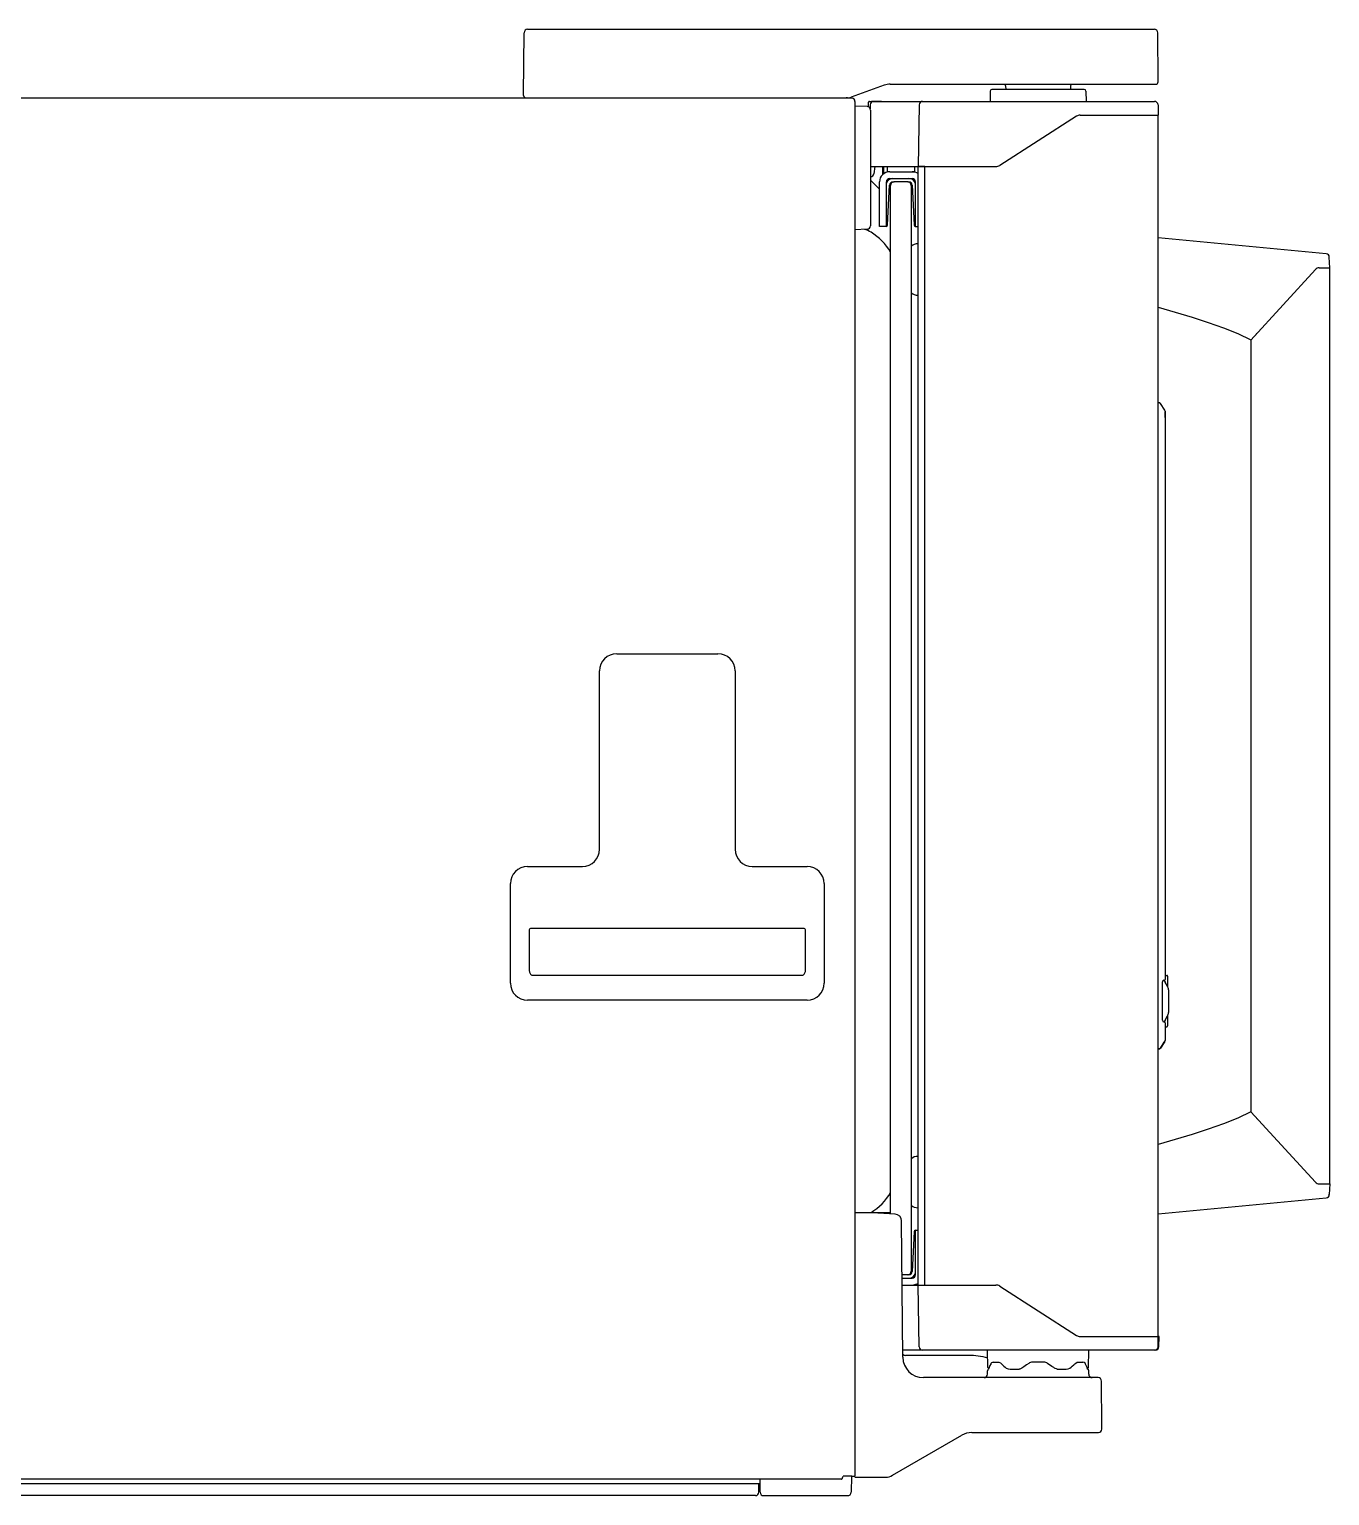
# Model space of a CAD drawing. Header units: millimetres. Extents: x -16733 to -11990, y 4098 to 7122.
# Drawn here: x -12369.5 to -11990.4, y 5611.4 to 6038.8 of the extents above; entities that cross this region are included whole.
import ezdxf

# ---------------------------------------------------------------- set-up
doc = ezdxf.new("R2010")
doc.units = ezdxf.units.MM
doc.header["$LTSCALE"] = 346.5
doc.layers.get('0').update_dxf_attribs({"linetype": 'CONTINUOUS'})
doc.layers.add('GEOM', color=7, linetype='CONTINUOUS')

msp = doc.modelspace()

# ---------------------------------------------------------------- linework, layer by layer
at = {"color": 7, "linetype": 'Continuous'}
for p, q in [((-12129.64, 6018.7), (-12686.04, 6018.7)), ((-12128.84, 6017.8), (-12128.84, 6017.7)), ((-12128.84, 6017.7), (-12128.84, 5617.1)), ((-12132.72, 5616.2), (-12684.65, 5616.2)), ((-12156.48, 5612.39), (-12156.51, 5616.2)), ((-12129.74, 5617.1), (-12132.31, 5617.1)), ((-12129.89, 5617.1), (-12129.97, 5612.38)), ((-12129.74, 5617.1), (-12128.84, 5617.1)), ((-12684.84, 5614.9), (-12156.64, 5614.9)), ((-12156.84, 5612.4), (-12156.84, 5614.9)), ((-12157.84, 5611.4), (-12683.84, 5611.4)), ((-12155.48, 5611.4), (-12130.97, 5611.4))]:
    msp.add_line(p, q, dxfattribs=at)
for centre, radius, start, end in [((-12129.74, 6017.8), 0.9, 0, 83.6659), ((-12157.84, 5612.4), 1, 270, 0), ((-12156.64, 5616.7), 1.8, 270, 274.5882), ((-12155.48, 5612.4), 1, 180.5, 270), ((-12130.97, 5612.4), 1, 270, 359)]:
    msp.add_arc(centre, radius, start, end, dxfattribs=at)
msp.add_open_spline([(-12132.72, 5616.2), (-12132.68, 5616.2), (-12132.62, 5616.26), (-12132.56, 5616.35), (-12132.51, 5616.47), (-12132.46, 5616.6), (-12132.39, 5616.81), (-12132.34, 5616.98), (-12132.31, 5617.1)], degree=3, knots=[0, 0, 0, 0, 0.121805, 0.218261, 0.339787, 0.483604, 0.645308, 1, 1, 1, 1], dxfattribs=at)
at = {"layer": 'GEOM', "color": 7, "linetype": 'Continuous'}
for p, q in [((-12225.44, 6019.8), (-12225.28, 6037.81)), ((-12224.28, 6038.8), (-12041.56, 6038.8)), ((-12040.44, 6023.8), (-12040.56, 6037.81)), ((-12120.28, 6022.5), (-12129.94, 6018.98)), ((-12118.57, 6022.8), (-12041.2, 6022.8)), ((-12084.92, 6022.32), (-12084.9, 6021.3)), ((-12065.97, 6022.32), (-12065.98, 6021.3)), ((-12040.45, 6023.52), (-12040.44, 6023.8)), ((-12225.43, 6019.52), (-12225.44, 6019.8)), ((-12130.97, 6018.8), (-12131.44, 6018.8)), ((-12124.6, 6017.8), (-12041.49, 6017.8)), ((-12123.99, 6017.85), (-12121.09, 6017.85)), ((-12123.99, 6017.8), (-12123.99, 6017.85)), ((-12121.09, 6017.8), (-12121.09, 6017.85)), ((-12089.39, 6020.81), (-12089.44, 6017.8)), ((-12061.99, 6021.3), (-12088.89, 6021.3)), ((-12061.49, 6020.81), (-12061.44, 6017.8)), ((-12125.31, 6016.27), (-12128.84, 6016.4)), ((-12124.86, 6016.14), (-12124.85, 6017.55)), ((-12124.38, 6016.81), (-12124.4, 6015.6)), ((-12124.34, 6015.27), (-12124.34, 5981.52)), ((-12110.13, 6016.81), (-12110.44, 5998.8)), ((-12063.16, 6013.8), (-12040.44, 6013.8)), ((-12040.49, 6016.81), (-12040.44, 6013.8)), ((-12040.44, 5657.8), (-12040.44, 6013.8)), ((-12064.23, 6013.48), (-12086.65, 5999.11)), ((-12064.23, 6013.48), (-12086.65, 5999.11)), ((-12124.34, 5998.8), (-12087.73, 5998.8)), ((-12123.09, 5998.8), (-12123.31, 5996.69)), ((-12120.76, 5996.47), (-12120.72, 5998.8)), ((-12120.44, 5996.73), (-12120.43, 5998.8)), ((-12119.44, 5998.8), (-12119.44, 5997.3)), ((-12118.69, 5997.3), (-12119.44, 5997.3)), ((-12118.69, 5997.3), (-12112.19, 5997.3)), ((-12112.19, 5997.3), (-12111.44, 5997.3)), ((-12111.44, 5998.8), (-12111.44, 5997.3)), ((-12108.44, 5998.8), (-12110.44, 5998.8)), ((-12110.44, 5998.8), (-12087.73, 5998.8)), ((-12110.44, 5672.8), (-12110.44, 5998.8)), ((-12108.44, 5672.8), (-12108.44, 5998.8)), ((-12124.31, 5995.8), (-12124.34, 5995.8)), ((-12124.34, 5994.85), (-12121.69, 5992.2)), ((-12121.69, 5981.3), (-12121.69, 5994.3)), ((-12119.69, 5981.3), (-12119.69, 5994.3)), ((-12119.35, 5981.77), (-12118.74, 5993.35)), ((-12119.04, 5995.19), (-12119.04, 5995.23)), ((-12118.69, 5995.3), (-12112.19, 5995.3)), ((-12118.44, 5693.51), (-12118.44, 5993.3)), ((-12117.74, 5994.3), (-12117.44, 5994.3)), ((-12113.44, 5994.3), (-12117.44, 5994.3)), ((-12113.44, 5994.3), (-12113.14, 5994.3)), ((-12112.44, 5993.3), (-12112.44, 5676.8)), ((-12112.14, 5993.35), (-12111.53, 5981.77)), ((-12111.19, 5981.3), (-12111.19, 5994.3)), ((-12125.31, 5980.52), (-12128.84, 5980.4)), ((-12119.69, 5981.3), (-12121.69, 5981.3)), ((-12111.19, 5981.3), (-12110.44, 5981.3)), ((-11991.46, 5973.39), (-12040.44, 5978.05)), ((-11990.44, 5969.3), (-11990.55, 5972.43)), ((-12013.44, 5948.21), (-11994.57, 5968.81)), ((-11993.46, 5969.3), (-11990.44, 5969.3)), ((-11990.44, 5702.3), (-11990.44, 5969.3)), ((-12004.83, 5957.61), (-12004.83, 5957.65)), ((-12004.72, 5957.78), (-12004.72, 5957.73)), ((-12004.72, 5957.78), (-12004.72, 5957.73)), ((-12012.04, 5949.82), (-12012.04, 5949.74)), ((-12011.65, 5950.17), (-12011.65, 5950.25)), ((-12013.44, 5948.21), (-12013.44, 5723.38)), ((-12040.2, 5929.97), (-12040.44, 5929.98)), ((-12040.04, 5929.94), (-12040.2, 5929.97)), ((-12039.8, 5929.74), (-12039.83, 5929.78)), ((-12038.52, 5927.78), (-12039.8, 5929.74)), ((-12038.52, 5927.78), (-12039.8, 5929.74)), ((-12038.44, 5927.51), (-12038.44, 5761.89)), ((-12038.44, 5925.69), (-12038.44, 5927.34)), ((-12198.29, 5856.8), (-12168.79, 5856.8)), ((-12203.29, 5799.8), (-12203.29, 5851.8)), ((-12163.79, 5851.8), (-12163.79, 5799.8)), ((-12224.29, 5794.8), (-12208.29, 5794.8)), ((-12158.79, 5794.8), (-12142.79, 5794.8)), ((-12229.29, 5760.8), (-12229.29, 5789.8)), ((-12137.79, 5789.8), (-12137.79, 5760.8)), ((-12223.79, 5776.16), (-12223.79, 5764.43)), ((-12223.58, 5776.62), (-12223.71, 5776.48)), ((-12223.4, 5776.71), (-12223.58, 5776.62)), ((-12223.28, 5776.74), (-12223.4, 5776.71)), ((-12223.28, 5776.74), (-12223.29, 5776.74)), ((-12143.8, 5776.74), (-12223.28, 5776.74)), ((-12143.68, 5776.71), (-12143.8, 5776.74)), ((-12143.5, 5776.62), (-12143.68, 5776.71)), ((-12143.37, 5776.47), (-12143.5, 5776.62)), ((-12143.29, 5764.43), (-12143.29, 5776.16)), ((-12222.82, 5763.09), (-12144.26, 5763.09)), ((-12038.78, 5761.62), (-12038.65, 5761.64)), ((-12038.19, 5763.05), (-12037.94, 5763.05)), ((-12037.69, 5762.8), (-12037.69, 5759.82)), ((-12039.19, 5749.97), (-12039.19, 5761.13)), ((-12037.71, 5759.86), (-12038.42, 5761.1)), ((-12037.44, 5758.86), (-12037.44, 5752.23)), ((-12142.79, 5755.8), (-12224.29, 5755.8)), ((-12038.78, 5749.47), (-12038.65, 5749.45)), ((-12038.44, 5749.21), (-12038.44, 5744.09)), ((-12038.42, 5750), (-12037.71, 5751.23)), ((-12037.69, 5751.27), (-12037.69, 5748.3)), ((-12038.19, 5748.05), (-12037.94, 5748.05)), ((-12040.2, 5741.63), (-12040.44, 5741.62)), ((-12040.2, 5741.63), (-12040.14, 5741.63)), ((-12040.14, 5741.63), (-12039.98, 5741.69)), ((-12039.98, 5741.69), (-12039.94, 5741.71)), ((-12039.94, 5741.71), (-12039.85, 5741.78)), ((-12039.85, 5741.78), (-12039.8, 5741.85)), ((-12039.8, 5741.85), (-12038.52, 5743.81)), ((-12038.52, 5743.81), (-12039.8, 5741.85)), ((-12039.8, 5741.85), (-12038.69, 5743.55)), ((-12013.44, 5723.3), (-11994.57, 5702.78)), ((-12012.04, 5721.85), (-12012.04, 5721.78)), ((-12011.65, 5721.42), (-12011.65, 5721.35)), ((-12004.83, 5713.99), (-12004.83, 5713.94)), ((-12004.72, 5713.82), (-12004.72, 5713.86)), ((-12004.72, 5713.82), (-12004.72, 5713.86)), ((-11993.46, 5702.3), (-11990.44, 5702.3)), ((-11990.44, 5702.3), (-11990.55, 5699.16)), ((-12040.44, 5693.55), (-11991.46, 5698.2)), ((-12118.44, 5693.8), (-12128.84, 5693.8)), ((-12117.13, 5693.45), (-12123.84, 5693.8)), ((-12114.89, 5651.74), (-12115.24, 5691.47)), ((-12111.19, 5688.8), (-12110.44, 5688.8)), ((-12111.19, 5675.8), (-12111.19, 5688.8)), ((-12111.53, 5688.32), (-12112.14, 5676.75)), ((-12113.44, 5675.8), (-12115.1, 5675.8)), ((-12115.09, 5674.8), (-12113.09, 5674.8)), ((-12115.09, 5674.8), (-12112.19, 5674.8)), ((-12115.08, 5672.8), (-12108.44, 5672.8)), ((-12113.14, 5675.8), (-12113.44, 5675.8)), ((-12111.19, 5675.8), (-12111.37, 5675.8)), ((-12110.44, 5672.8), (-12108.44, 5672.8)), ((-12110.44, 5672.8), (-12087.73, 5672.8)), ((-12110.13, 5654.78), (-12110.44, 5672.8)), ((-12086.65, 5672.48), (-12064.23, 5658.11)), ((-12063.16, 5657.8), (-12040.44, 5657.8)), ((-12040.49, 5654.78), (-12040.44, 5657.8)), ((-12040.19, 5657.8), (-12040.44, 5657.8)), ((-12040.24, 5654.78), (-12040.19, 5657.8)), ((-12041.24, 5653.8), (-12114.91, 5653.8)), ((-12095.69, 5652.3), (-12114.15, 5652.3)), ((-12090.1, 5648.77), (-12090.19, 5653.8)), ((-12088.51, 5650.3), (-12086.86, 5650.3)), ((-12086.86, 5650.3), (-12086.41, 5650.07)), ((-12064.48, 5650.06), (-12064.03, 5650.3)), ((-12064.03, 5650.3), (-12062.37, 5650.3)), ((-12060.78, 5648.79), (-12060.69, 5653.8)), ((-12090.19, 5646.8), (-12090.19, 5647.8)), ((-12089.73, 5648.72), (-12089.88, 5648.26)), ((-12089.49, 5649.31), (-12089.73, 5648.72)), ((-12089.27, 5649.77), (-12089.49, 5649.31)), ((-12089.2, 5649.89), (-12089.27, 5649.77)), ((-12086.41, 5650.07), (-12086.13, 5649.84)), ((-12085.39, 5649.14), (-12085.06, 5648.85)), ((-12084.17, 5648.37), (-12083.62, 5648.3)), ((-12083.62, 5648.3), (-12080.97, 5648.3)), ((-12080.22, 5648.54), (-12080.39, 5648.44)), ((-12070.66, 5648.54), (-12070.9, 5648.71)), ((-12069.91, 5648.3), (-12070.12, 5648.32)), ((-12069.91, 5648.3), (-12067.26, 5648.3)), ((-12067.26, 5648.3), (-12066.72, 5648.37)), ((-12064.75, 5649.84), (-12064.48, 5650.06)), ((-12061.61, 5649.77), (-12061.76, 5650)), ((-12061.61, 5649.77), (-12061.61, 5649.77)), ((-12061.4, 5649.33), (-12061.61, 5649.77)), ((-12061.16, 5648.73), (-12061.4, 5649.33)), ((-12061, 5648.26), (-12061.16, 5648.73)), ((-12060.69, 5646.8), (-12060.69, 5647.8)), ((-12057.95, 5645.8), (-12108.89, 5645.8)), ((-12056.84, 5631.8), (-12056.95, 5644.81)), ((-12117.91, 5617.33), (-12097.72, 5628.99)), ((-12094.72, 5629.8), (-12057.86, 5629.8)), ((-12056.86, 5630.78), (-12056.84, 5631.8)), ((-12128.84, 5616.8), (-12119.91, 5616.8))]:
    msp.add_line(p, q, dxfattribs=at)
for points in [[(-12040.44, 5957.8), (-12035.53, 5956.39), (-12030.57, 5954.89), (-12025.84, 5953.36), (-12021.41, 5951.8), (-12017.25, 5950.14), (-12013.44, 5948.3)], [(-12039.83, 5929.78), (-12039.92, 5929.87), (-12040.04, 5929.94)], [(-12223.71, 5776.48), (-12223.78, 5776.28), (-12223.79, 5776.16)], [(-12143.29, 5776.16), (-12143.3, 5776.28), (-12143.37, 5776.47)], [(-12040.2, 5741.63), (-12040.17, 5741.63), (-12040.13, 5741.63), (-12040.1, 5741.64), (-12040.06, 5741.65)], [(-12040.06, 5741.65), (-12040.02, 5741.66), (-12039.99, 5741.68), (-12039.95, 5741.7), (-12039.92, 5741.72)], [(-12039.92, 5741.72), (-12039.89, 5741.75), (-12039.86, 5741.78), (-12039.83, 5741.81), (-12039.8, 5741.85), (-12039.8, 5741.85)], [(-12013.44, 5723.3), (-12017.25, 5721.46), (-12021.41, 5719.79), (-12025.84, 5718.23), (-12030.57, 5716.7), (-12035.53, 5715.2), (-12040.44, 5713.8)], [(-12088.51, 5650.3), (-12088.76, 5650.25), (-12089, 5650.12), (-12089.2, 5649.89)], [(-12061.76, 5650), (-12062.05, 5650.23), (-12062.37, 5650.3)], [(-12086.13, 5649.84), (-12085.83, 5649.56), (-12085.39, 5649.14)], [(-12085.06, 5648.85), (-12084.72, 5648.6), (-12084.17, 5648.37)], [(-12080.39, 5648.44), (-12080.78, 5648.31), (-12080.97, 5648.3)], [(-12070.12, 5648.32), (-12070.5, 5648.45), (-12070.66, 5648.54)], [(-12066.72, 5648.37), (-12066.17, 5648.6), (-12065.82, 5648.85)], [(-12065.82, 5648.85), (-12065.51, 5649.13), (-12065.06, 5649.54), (-12064.75, 5649.84)]]:
    msp.add_lwpolyline(points, dxfattribs=at)
msp.add_lwpolyline([(-12070.9, 5648.71), (-12071.44, 5649.08), (-12072.68, 5649.94, 0.15208), (-12073.82, 5650.3), (-12077.06, 5650.3, 0.15097), (-12078.19, 5649.95), (-12078.8, 5649.53), (-12079.62, 5648.96), (-12080.22, 5648.54)], format="xyb", dxfattribs=at)
for centre, radius, start, end in [((-12224.28, 6037.8), 1, 90, 179.5), ((-12041.56, 6037.8), 1, 0.5, 90), ((-12118.57, 6017.8), 5, 90, 110), ((-12086.42, 6022.3), 1.5, 1, 19.5191), ((-12064.47, 6022.3), 1.5, 160.4809, 179), ((-12041.2, 6023.55), 0.75, 270, 358), ((-12224.68, 6019.55), 0.75, 182, 270), ((-12130.97, 6021.8), 3, 270, 290), ((-12124.6, 6017.55), 0.25, 89.9991, 179.5), ((-12123.38, 6016.8), 1, 90, 179), ((-12109.13, 6016.8), 1, 90, 179), ((-12088.89, 6020.8), 0.5, 90, 179), ((-12061.99, 6020.8), 0.5, 1, 90), ((-12041.49, 6016.8), 1, 1, 90), ((-12125.34, 6015.27), 1, 0, 88), ((-12063.16, 6011.8), 2, 90, 122.6609), ((-12124.31, 5996.8), 1, 270.0138, 353.9884), ((-12118.69, 5994.3), 3, 90, 180), ((-12120.34, 5997.4), 0.4, 103.8983, 179), ((-12112.19, 5994.3), 3, 54.2984, 90), ((-12087.73, 6000.8), 2, 270, 302.6609), ((-12087.73, 6000.8), 2, 270, 302.6609), ((-12117.79, 5993.3), 2, 90, 162.246), ((-12118.69, 5994.3), 1, 90, 180), ((-12122.04, 5995.19), 3, 352.8778, 0), ((-12117.74, 5993.3), 1, 90, 177), ((-12117.44, 5993.3), 1, 90, 180), ((-12113.44, 5993.3), 1, 0, 90), ((-12113.14, 5993.3), 1, 3, 90), ((-12113.09, 5993.3), 2, 17.754, 90), ((-12112.19, 5994.3), 1, 0, 90), ((-12128.38, 5972.85), 8, 58.0041, 72.893), ((-12125.34, 5981.52), 1, 272, 0), ((-12133.52, 5964.63), 17.7, 31.5143, 58.0041), ((-12119.85, 5981.8), 0.5, 287.6366, 357), ((-12111.04, 5981.8), 0.5, 183, 252.3634), ((-12110.49, 5973.3), 3, 90, 130.7412), ((-11991.55, 5972.4), 1, 2, 84.5732), ((-11993.46, 5967.8), 1.5, 90, 137.5), ((-12110.49, 5964.3), 3, 229.2588, 270), ((-12040.22, 5929.47), 0.5, 33.0668, 88), ((-12198.29, 5851.8), 5, 90, 180), ((-12168.79, 5851.8), 5, 0, 90), ((-12208.29, 5799.8), 5, 270, 0), ((-12158.79, 5799.8), 5, 180, 270), ((-12224.29, 5789.8), 5, 90, 180), ((-12142.79, 5789.8), 5, 0, 90), ((-12038.69, 5761.13), 0.5, 100, 180), ((-12038.69, 5761.89), 0.25, 280, 0), ((-12036.69, 5762.1), 2, 193.0417, 210), ((-12038.19, 5763.55), 0.5, 239.3637, 270), ((-12037.94, 5762.8), 0.25, 0, 90), ((-12224.29, 5760.8), 5, 180, 270), ((-12142.79, 5760.8), 5, 270, 0), ((-12039.44, 5758.86), 2, 0, 30), ((-12038.69, 5749.97), 0.5, 180, 260), ((-12038.69, 5749.21), 0.25, 0, 80), ((-12036.69, 5749), 2, 150, 166.9838), ((-12039.44, 5752.23), 2, 330, 0), ((-12038.19, 5747.55), 0.5, 90, 120.6363), ((-12037.94, 5748.3), 0.25, 270, 0), ((-12040.22, 5742.13), 0.5, 272, 326.9332), ((-12038.94, 5744.09), 0.5, 326.9322, 0.0007), ((-12110.49, 5707.3), 3, 90, 130.7412), ((-11993.46, 5703.8), 1.5, 222.5, 270), ((-12133.52, 5708.97), 17.7, 301.9959, 328.4857), ((-11991.55, 5699.2), 1, 275.4268, 358), ((-12117.24, 5691.45), 2, 0.5, 87), ((-12110.49, 5698.3), 3, 229.2588, 270), ((-12111.04, 5688.3), 0.5, 107.6365, 177), ((-12113.44, 5676.8), 1, 270, 0), ((-12113.14, 5676.8), 1, 270, 357), ((-12113.09, 5676.8), 2, 270, 342.246), ((-12112.19, 5675.8), 1, 270, 0), ((-12112.19, 5675.8), 3, 279, 305.7016), ((-12087.73, 5670.8), 2, 57.3391, 90), ((-12109.13, 5654.8), 1, 181, 270), ((-12063.16, 5659.8), 2, 237.3391, 270), ((-12041.49, 5654.8), 1, 270, 359), ((-12041.24, 5654.8), 1, 270, 359), ((-12114.15, 5653.3), 1, 221.0722, 270), ((-12108.89, 5651.8), 6, 180.5, 270), ((-12095.69, 5632.3), 20, 73.874, 90), ((-12091.19, 5646.8), 1, 270, 0), ((-12089.69, 5647.8), 0.5, 112.6999, 180), ((-12089.6, 5648.8), 0.5, 182.963, 240.3333), ((-12061.28, 5648.8), 0.5, 299.6667, 359), ((-12061.19, 5647.8), 0.5, 0, 67.339), ((-12059.69, 5646.8), 1, 180, 270), ((-12057.95, 5644.8), 1, 0.5, 90), ((-12094.72, 5623.8), 6, 90, 120), ((-12057.86, 5630.8), 1, 270, 359), ((-12119.91, 5620.8), 4, 270, 300)]:
    msp.add_arc(centre, radius, start, end, dxfattribs=at)
for points, knots in [([(-12123.41, 5993.95), (-12123.41, 5993.95), (-12123.42, 5993.95), (-12123.43, 5993.94), (-12123.43, 5993.94)], [0, 0, 0, 0, 0.725047, 1, 1, 1, 1]), ([(-12223.79, 5764.43), (-12223.79, 5764.14), (-12223.67, 5763.54), (-12223.12, 5763.09), (-12222.82, 5763.09)], [0, 0, 0, 0, 0.498976, 1, 1, 1, 1]), ([(-12144.26, 5763.09), (-12143.97, 5763.09), (-12143.42, 5763.54), (-12143.29, 5764.14), (-12143.29, 5764.43)], [0, 0, 0, 0, 0.501243, 1, 1, 1, 1])]:
    msp.add_open_spline(points, degree=3, knots=knots, dxfattribs=at)
for points in [[(-12038.44, 5927.51), (-12038.44, 5927.6), (-12038.46, 5927.71), (-12038.54, 5927.75)], [(-11990.67, 5698.78), (-11990.6, 5698.91), (-11990.55, 5699.07), (-11990.55, 5699.23)]]:
    msp.add_open_spline(points, degree=3, dxfattribs=at)

doc.saveas('drawing.dxf')
